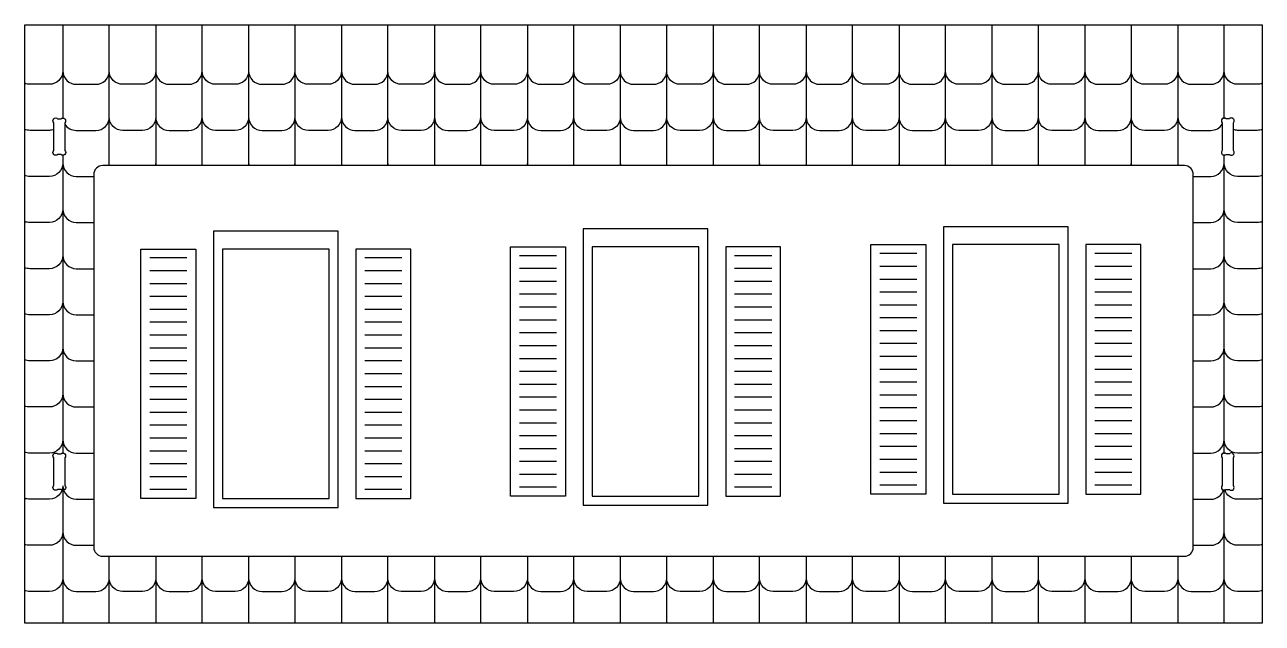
# Model space of a CAD drawing. Extents: x -1620 to 2458, y -1185 to 1470.
# Drawn here: x -1604 to -270, y 826 to 1470 of the extents above; entities that cross this region are included whole.
import ezdxf

# ---------------------------------------------------------------- set-up
doc = ezdxf.new("R2010")
doc.units = 0
doc.header["$MEASUREMENT"] = 0
doc.layers.add('LAYER1', color=18, linetype='CONTINUOUS')

msp = doc.modelspace()

# ---------------------------------------------------------------- linework, layer by layer
at = {"layer": 'LAYER1'}
for points in [[(-1604.1, 825.6), (-1604.1, 1470.4), (-269.7, 1470.4), (-269.7, 825.6)], [(-1266.2, 1247.9), (-1400.6, 1247.9), (-1400.6, 950.3), (-1266.2, 950.3)], [(-867.5, 1250.4), (-1001.9, 1250.4), (-1001.9, 952.8), (-867.5, 952.8)], [(-479, 1252.7), (-613.4, 1252.7), (-613.4, 955.1), (-479, 955.1)], [(-1478.9, 1228.7), (-1419.8, 1228.7), (-1419.8, 959.9), (-1478.9, 959.9)], [(-1275.8, 1228.7), (-1391, 1228.7), (-1391, 959.9), (-1275.8, 959.9)], [(-1187.8, 1228.7), (-1247, 1228.7), (-1247, 959.9), (-1187.8, 959.9)], [(-1080.3, 1231.2), (-1021.1, 1231.2), (-1021.1, 962.4), (-1080.3, 962.4)], [(-877.1, 1231.2), (-992.3, 1231.2), (-992.3, 962.4), (-877.1, 962.4)], [(-789.1, 1231.2), (-848.3, 1231.2), (-848.3, 962.4), (-789.1, 962.4)], [(-691.8, 1233.5), (-632.6, 1233.5), (-632.6, 964.7), (-691.8, 964.7)], [(-488.6, 1233.5), (-603.8, 1233.5), (-603.8, 964.7), (-488.6, 964.7)], [(-400.7, 1233.5), (-459.8, 1233.5), (-459.8, 964.7), (-400.7, 964.7)]]:
    msp.add_lwpolyline(points, close=True, dxfattribs=at)
for points in [[(-1563.1, 1470.4), (-1563.1, 1369.1)], [(-1513, 1318.7), (-1513, 1470.4)], [(-1462.9, 1470.4), (-1462.9, 1318.7)], [(-1412.8, 1318.7), (-1412.8, 1470.4)], [(-1362.7, 1470.4), (-1362.7, 1318.7)], [(-1312.7, 1318.7), (-1312.7, 1470.4)], [(-1262.6, 1470.4), (-1262.6, 1318.7)], [(-1212.5, 1318.7), (-1212.5, 1470.4)], [(-1162.4, 1470.4), (-1162.4, 1318.7)], [(-1112.3, 1318.7), (-1112.3, 1470.4)], [(-1062.2, 1470.4), (-1062.2, 1318.7)], [(-1012.1, 1318.7), (-1012.1, 1470.4)], [(-962, 1470.4), (-962, 1318.7)], [(-911.9, 1318.7), (-911.9, 1470.4)], [(-861.8, 1470.4), (-861.8, 1318.7)], [(-811.7, 1318.7), (-811.7, 1470.4)], [(-761.6, 1470.4), (-761.6, 1318.7)], [(-711.5, 1318.7), (-711.5, 1470.4)], [(-661.4, 1470.4), (-661.4, 1318.7)], [(-611.3, 1318.7), (-611.3, 1470.4)], [(-561.2, 1470.4), (-561.2, 1318.7)], [(-511.1, 1318.7), (-511.1, 1470.4)], [(-461, 1470.4), (-461, 1318.7)], [(-410.9, 1318.7), (-410.9, 1470.4)], [(-360.8, 1470.4), (-360.8, 1318.7)], [(-310.8, 1369.1), (-310.8, 1470.4)], [(-1563.1, 1330.7), (-1563.1, 1008.1)], [(-310.8, 1008.1), (-310.8, 1330.7)], [(-1429.4, 1219.1), (-1469.3, 1219.1)], [(-1197.4, 1219.1), (-1237.4, 1219.1)], [(-1030.7, 1221.6), (-1070.7, 1221.6)], [(-798.7, 1221.6), (-838.7, 1221.6)], [(-642.2, 1223.9), (-682.2, 1223.9)], [(-410.3, 1223.9), (-450.2, 1223.9)], [(-1429.4, 1205.2), (-1469.3, 1205.2)], [(-1197.4, 1205.2), (-1237.4, 1205.2)], [(-1030.7, 1207.7), (-1070.7, 1207.7)], [(-798.7, 1207.7), (-838.7, 1207.7)], [(-642.2, 1210), (-682.2, 1210)], [(-410.3, 1210), (-450.2, 1210)], [(-1429.4, 1191.4), (-1469.3, 1191.4)], [(-1197.4, 1191.4), (-1237.4, 1191.4)], [(-1030.7, 1193.8), (-1070.7, 1193.8)], [(-798.7, 1193.8), (-838.7, 1193.8)], [(-642.2, 1196.1), (-682.2, 1196.1)], [(-410.3, 1196.1), (-450.2, 1196.1)], [(-1429.4, 1177.5), (-1469.3, 1177.5)], [(-1197.4, 1177.5), (-1237.4, 1177.5)], [(-1030.7, 1180), (-1070.7, 1180)], [(-798.7, 1180), (-838.7, 1180)], [(-642.2, 1182.3), (-682.2, 1182.3)], [(-410.3, 1182.3), (-450.2, 1182.3)], [(-1429.4, 1163.6), (-1469.3, 1163.6)], [(-1197.4, 1163.6), (-1237.4, 1163.6)], [(-1030.7, 1166.1), (-1070.7, 1166.1)], [(-798.7, 1166.1), (-838.7, 1166.1)], [(-642.2, 1168.4), (-682.2, 1168.4)], [(-410.3, 1168.4), (-450.2, 1168.4)], [(-1429.4, 1149.8), (-1469.3, 1149.8)], [(-1197.4, 1149.8), (-1237.4, 1149.8)], [(-1030.7, 1152.2), (-1070.7, 1152.2)], [(-798.7, 1152.2), (-838.7, 1152.2)], [(-642.2, 1154.5), (-682.2, 1154.5)], [(-410.3, 1154.5), (-450.2, 1154.5)], [(-1429.4, 1135.9), (-1469.3, 1135.9)], [(-1197.4, 1135.9), (-1237.4, 1135.9)], [(-1030.7, 1138.4), (-1070.7, 1138.4)], [(-798.7, 1138.4), (-838.7, 1138.4)], [(-642.2, 1140.7), (-682.2, 1140.7)], [(-410.3, 1140.7), (-450.2, 1140.7)], [(-1429.4, 1122), (-1469.3, 1122)], [(-1197.4, 1122), (-1237.4, 1122)], [(-1030.7, 1124.5), (-1070.7, 1124.5)], [(-798.7, 1124.5), (-838.7, 1124.5)], [(-642.2, 1126.8), (-682.2, 1126.8)], [(-410.3, 1126.8), (-450.2, 1126.8)], [(-1429.4, 1108.2), (-1469.3, 1108.2)], [(-1197.4, 1108.2), (-1237.4, 1108.2)], [(-1030.7, 1110.6), (-1070.7, 1110.6)], [(-798.7, 1110.6), (-838.7, 1110.6)], [(-642.2, 1112.9), (-682.2, 1112.9)], [(-410.3, 1112.9), (-450.2, 1112.9)], [(-1429.4, 1094.3), (-1469.3, 1094.3)], [(-1197.4, 1094.3), (-1237.4, 1094.3)], [(-1030.7, 1096.8), (-1070.7, 1096.8)], [(-798.7, 1096.8), (-838.7, 1096.8)], [(-642.2, 1099.1), (-682.2, 1099.1)], [(-410.3, 1099.1), (-450.2, 1099.1)], [(-1030.7, 1082.9), (-1070.7, 1082.9)], [(-798.7, 1082.9), (-838.7, 1082.9)], [(-642.2, 1085.2), (-682.2, 1085.2)], [(-410.3, 1085.2), (-450.2, 1085.2)], [(-1429.4, 1080.4), (-1469.3, 1080.4)], [(-1197.4, 1080.4), (-1237.4, 1080.4)], [(-1030.7, 1069), (-1070.7, 1069)], [(-798.7, 1069), (-838.7, 1069)], [(-642.2, 1071.3), (-682.2, 1071.3)], [(-410.3, 1071.3), (-450.2, 1071.3)], [(-1429.4, 1066.6), (-1469.3, 1066.6)], [(-1197.4, 1066.6), (-1237.4, 1066.6)], [(-1030.7, 1055.2), (-1070.7, 1055.2)], [(-798.7, 1055.2), (-838.7, 1055.2)], [(-642.2, 1057.5), (-682.2, 1057.5)], [(-410.3, 1057.5), (-450.2, 1057.5)], [(-1429.4, 1052.7), (-1469.3, 1052.7)], [(-1197.4, 1052.7), (-1237.4, 1052.7)], [(-1030.7, 1041.3), (-1070.7, 1041.3)], [(-798.7, 1041.3), (-838.7, 1041.3)], [(-642.2, 1043.6), (-682.2, 1043.6)], [(-410.3, 1043.6), (-450.2, 1043.6)], [(-1429.4, 1038.8), (-1469.3, 1038.8)], [(-1197.4, 1038.8), (-1237.4, 1038.8)], [(-642.2, 1029.7), (-682.2, 1029.7)], [(-410.3, 1029.7), (-450.2, 1029.7)], [(-1429.4, 1025), (-1469.3, 1025)], [(-1197.4, 1025), (-1237.4, 1025)], [(-1030.7, 1027.4), (-1070.7, 1027.4)], [(-798.7, 1027.4), (-838.7, 1027.4)], [(-642.2, 1015.9), (-682.2, 1015.9)], [(-410.3, 1015.9), (-450.2, 1015.9)], [(-1429.4, 1011.1), (-1469.3, 1011.1)], [(-1197.4, 1011.1), (-1237.4, 1011.1)], [(-1030.7, 1013.6), (-1070.7, 1013.6)], [(-798.7, 1013.6), (-838.7, 1013.6)], [(-642.2, 1002), (-682.2, 1002)], [(-410.3, 1002), (-450.2, 1002)], [(-1429.4, 997.2), (-1469.3, 997.2)], [(-1197.4, 997.2), (-1237.4, 997.2)], [(-1030.7, 999.7), (-1070.7, 999.7)], [(-798.7, 999.7), (-838.7, 999.7)], [(-642.2, 988.1), (-682.2, 988.1)], [(-410.3, 988.1), (-450.2, 988.1)], [(-1429.4, 983.4), (-1469.3, 983.4)], [(-1197.4, 983.4), (-1237.4, 983.4)], [(-1030.7, 985.8), (-1070.7, 985.8)], [(-798.7, 985.8), (-838.7, 985.8)], [(-642.2, 974.3), (-682.2, 974.3)], [(-410.3, 974.3), (-450.2, 974.3)], [(-1563.1, 973.6), (-1563.1, 825.6)], [(-1429.4, 969.5), (-1469.3, 969.5)], [(-1197.4, 969.5), (-1237.4, 969.5)], [(-1030.7, 972), (-1070.7, 972)], [(-798.7, 972), (-838.7, 972)], [(-310.8, 825.6), (-310.8, 969.7)], [(-1513, 825.6), (-1513, 897.8)], [(-1462.9, 897.8), (-1462.9, 825.6)], [(-1412.8, 825.6), (-1412.8, 897.8)], [(-1362.7, 897.8), (-1362.7, 825.6)], [(-1312.7, 825.6), (-1312.7, 897.8)], [(-1262.6, 897.8), (-1262.6, 825.6)], [(-1212.5, 825.6), (-1212.5, 897.8)], [(-1162.4, 897.8), (-1162.4, 825.6)], [(-1112.3, 825.6), (-1112.3, 897.8)], [(-1062.2, 897.8), (-1062.2, 825.6)], [(-1012.1, 825.6), (-1012.1, 897.8)], [(-962, 897.8), (-962, 825.6)], [(-911.9, 825.6), (-911.9, 897.8)], [(-861.8, 897.8), (-861.8, 825.6)], [(-811.7, 825.6), (-811.7, 897.8)], [(-761.6, 897.8), (-761.6, 825.6)], [(-711.5, 825.6), (-711.5, 897.8)], [(-661.4, 897.8), (-661.4, 825.6)], [(-611.3, 825.6), (-611.3, 897.8)], [(-561.2, 897.8), (-561.2, 825.6)], [(-511.1, 825.6), (-511.1, 897.8)], [(-461, 897.8), (-461, 825.6)], [(-410.9, 825.6), (-410.9, 897.8)], [(-360.8, 897.8), (-360.8, 825.6)]]:
    msp.add_lwpolyline(points, dxfattribs=at)
for points in [[(-1563.1, 1420.7, -0.414214), (-1577.5, 1406.3), (-1598.8, 1406.3, -0.094829), (-1604.1, 1407.3)], [(-1563.1, 1420.7, 0.414214), (-1548.7, 1406.3), (-1527.4, 1406.3, 0.414214), (-1513, 1420.7)], [(-1462.9, 1420.7, -0.414214), (-1477.3, 1406.3), (-1498.6, 1406.3, -0.414214), (-1513, 1420.7)], [(-1462.9, 1420.7, 0.414214), (-1448.5, 1406.3), (-1427.2, 1406.3, 0.414214), (-1412.8, 1420.7)], [(-1362.7, 1420.7, -0.414214), (-1377.1, 1406.3), (-1398.4, 1406.3, -0.414214), (-1412.8, 1420.7)], [(-1362.7, 1420.7, 0.414214), (-1348.3, 1406.3), (-1327.1, 1406.3, 0.414214), (-1312.7, 1420.7)], [(-1262.6, 1420.7, -0.414214), (-1277, 1406.3), (-1298.3, 1406.3, -0.414214), (-1312.7, 1420.7)], [(-1262.6, 1420.7, 0.414214), (-1248.2, 1406.3), (-1226.9, 1406.3, 0.414214), (-1212.5, 1420.7)], [(-1162.4, 1420.7, -0.414214), (-1176.8, 1406.3), (-1198.1, 1406.3, -0.414214), (-1212.5, 1420.7)], [(-1162.4, 1420.7, 0.414214), (-1148, 1406.3), (-1126.7, 1406.3, 0.414214), (-1112.3, 1420.7)], [(-1062.2, 1420.7, -0.414214), (-1076.6, 1406.3), (-1097.9, 1406.3, -0.414214), (-1112.3, 1420.7)], [(-1062.2, 1420.7, 0.414214), (-1047.8, 1406.3), (-1026.5, 1406.3, 0.414214), (-1012.1, 1420.7)], [(-962, 1420.7, -0.414214), (-976.4, 1406.3), (-997.7, 1406.3, -0.414214), (-1012.1, 1420.7)], [(-962, 1420.7, 0.414214), (-947.6, 1406.3), (-926.3, 1406.3, 0.414214), (-911.9, 1420.7)], [(-861.8, 1420.7, -0.414214), (-876.2, 1406.3), (-897.5, 1406.3, -0.414214), (-911.9, 1420.7)], [(-861.8, 1420.7, 0.414214), (-847.4, 1406.3), (-826.1, 1406.3, 0.414214), (-811.7, 1420.7)], [(-761.6, 1420.7, -0.414214), (-776, 1406.3), (-797.3, 1406.3, -0.414214), (-811.7, 1420.7)], [(-761.6, 1420.7, 0.414214), (-747.2, 1406.3), (-725.9, 1406.3, 0.414214), (-711.5, 1420.7)], [(-661.4, 1420.7, -0.414214), (-675.8, 1406.3), (-697.1, 1406.3, -0.414214), (-711.5, 1420.7)], [(-661.4, 1420.7, 0.414214), (-647, 1406.3), (-625.7, 1406.3, 0.414214), (-611.3, 1420.7)], [(-561.2, 1420.7, -0.414214), (-575.6, 1406.3), (-596.9, 1406.3, -0.414214), (-611.3, 1420.7)], [(-561.2, 1420.7, 0.414214), (-546.8, 1406.3), (-525.5, 1406.3, 0.414214), (-511.1, 1420.7)], [(-461, 1420.7, -0.414214), (-475.4, 1406.3), (-496.7, 1406.3, -0.414214), (-511.1, 1420.7)], [(-461, 1420.7, 0.414214), (-446.6, 1406.3), (-425.3, 1406.3, 0.414214), (-410.9, 1420.7)], [(-360.8, 1420.7, -0.414214), (-375.2, 1406.3), (-396.5, 1406.3, -0.414214), (-410.9, 1420.7)], [(-360.8, 1420.7, 0.414214), (-346.4, 1406.3), (-325.2, 1406.3, 0.414214), (-310.8, 1420.7)], [(-269.7, 1407.3, -0.094829), (-275.1, 1406.3), (-296.4, 1406.3, -0.414214), (-310.8, 1420.7)], [(-1563.1, 1371, -0.033199), (-1563.3, 1369.1)], [(-1563.1, 1371, 0.033199), (-1563, 1369.1)], [(-1560.9, 1363.4, 0.258622), (-1548.7, 1356.6), (-1527.4, 1356.6, 0.414214), (-1513, 1371)], [(-1462.9, 1371, -0.414214), (-1477.3, 1356.6), (-1498.6, 1356.6, -0.414214), (-1513, 1371)], [(-1462.9, 1371, 0.414214), (-1448.5, 1356.6), (-1427.2, 1356.6, 0.414214), (-1412.8, 1371)], [(-1362.7, 1371, -0.414214), (-1377.1, 1356.6), (-1398.4, 1356.6, -0.414214), (-1412.8, 1371)], [(-1362.7, 1371, 0.414214), (-1348.3, 1356.6), (-1327.1, 1356.6, 0.414214), (-1312.7, 1371)], [(-1262.6, 1371, -0.414214), (-1277, 1356.6), (-1298.3, 1356.6, -0.414214), (-1312.7, 1371)], [(-1262.6, 1371, 0.414214), (-1248.2, 1356.6), (-1226.9, 1356.6, 0.414214), (-1212.5, 1371)], [(-1162.4, 1371, -0.414214), (-1176.8, 1356.6), (-1198.1, 1356.6, -0.414214), (-1212.5, 1371)], [(-1162.4, 1371, 0.414214), (-1148, 1356.6), (-1126.7, 1356.6, 0.414214), (-1112.3, 1371)], [(-1062.2, 1371, -0.414214), (-1076.6, 1356.6), (-1097.9, 1356.6, -0.414214), (-1112.3, 1371)], [(-1062.2, 1371, 0.414214), (-1047.8, 1356.6), (-1026.5, 1356.6, 0.414214), (-1012.1, 1371)], [(-962, 1371, -0.414214), (-976.4, 1356.6), (-997.7, 1356.6, -0.414214), (-1012.1, 1371)], [(-962, 1371, 0.414214), (-947.6, 1356.6), (-926.3, 1356.6, 0.414214), (-911.9, 1371)], [(-861.8, 1371, -0.414214), (-876.2, 1356.6), (-897.5, 1356.6, -0.414214), (-911.9, 1371)], [(-861.8, 1371, 0.414214), (-847.4, 1356.6), (-826.1, 1356.6, 0.414214), (-811.7, 1371)], [(-761.6, 1371, -0.414214), (-776, 1356.6), (-797.3, 1356.6, -0.414214), (-811.7, 1371)], [(-761.6, 1371, 0.414214), (-747.2, 1356.6), (-725.9, 1356.6, 0.414214), (-711.5, 1371)], [(-661.4, 1371, -0.414214), (-675.8, 1356.6), (-697.1, 1356.6, -0.414214), (-711.5, 1371)], [(-661.4, 1371, 0.414214), (-647, 1356.6), (-625.7, 1356.6, 0.414214), (-611.3, 1371)], [(-561.2, 1371, -0.414214), (-575.6, 1356.6), (-596.9, 1356.6, -0.414214), (-611.3, 1371)], [(-561.2, 1371, 0.414214), (-546.8, 1356.6), (-525.5, 1356.6, 0.414214), (-511.1, 1371)], [(-461, 1371, -0.414214), (-475.4, 1356.6), (-496.7, 1356.6, -0.414214), (-511.1, 1371)], [(-461, 1371, 0.414214), (-446.6, 1356.6), (-425.3, 1356.6, 0.414214), (-410.9, 1371)], [(-360.8, 1371, -0.414214), (-375.2, 1356.6), (-396.5, 1356.6, -0.414214), (-410.9, 1371)], [(-360.8, 1371, 0.414214), (-346.4, 1356.6), (-325.2, 1356.6, 0.258622), (-312.9, 1363.4)], [(-310.9, 1369.1, 0.033199), (-310.8, 1371)], [(-310.6, 1369.1, -0.033199), (-310.8, 1371)], [(-1572.9, 1357.4, -0.081244), (-1577.5, 1356.6), (-1598.8, 1356.6, -0.094829), (-1604.1, 1357.7)], [(-269.7, 1357.7, -0.094829), (-275.1, 1356.6), (-296.4, 1356.6, -0.081244), (-300.9, 1357.4)], [(-1563.1, 1321.4, -0.414214), (-1577.5, 1307), (-1598.8, 1307, -0.094829), (-1604.1, 1308)], [(-1563.1, 1321.4, 0.414214), (-1548.7, 1307), (-1529.7, 1307)], [(-1513.3, 1318.7, 0.045878), (-1513, 1321.4)], [(-1512.8, 1318.7, -0.045878), (-1513, 1321.4)], [(-1462.9, 1321.4, -0.045878), (-1463.2, 1318.7)], [(-1462.9, 1321.4, 0.045878), (-1462.7, 1318.7)], [(-1413.1, 1318.7, 0.045878), (-1412.8, 1321.4)], [(-1412.6, 1318.7, -0.045878), (-1412.8, 1321.4)], [(-1362.7, 1321.4, -0.045878), (-1363, 1318.7)], [(-1362.7, 1321.4, 0.045878), (-1362.5, 1318.7)], [(-1312.9, 1318.7, 0.045878), (-1312.7, 1321.4)], [(-1312.4, 1318.7, -0.045878), (-1312.7, 1321.4)], [(-1262.6, 1321.4, -0.045878), (-1262.8, 1318.7)], [(-1262.6, 1321.4, 0.045878), (-1262.3, 1318.7)], [(-1212.7, 1318.7, 0.045878), (-1212.5, 1321.4)], [(-1212.2, 1318.7, -0.045878), (-1212.5, 1321.4)], [(-1162.4, 1321.4, -0.045878), (-1162.6, 1318.7)], [(-1162.4, 1321.4, 0.045878), (-1162.1, 1318.7)], [(-1112.5, 1318.7, 0.045878), (-1112.3, 1321.4)], [(-1112, 1318.7, -0.045878), (-1112.3, 1321.4)], [(-1062.2, 1321.4, -0.045878), (-1062.4, 1318.7)], [(-1062.2, 1321.4, 0.045878), (-1061.9, 1318.7)], [(-1012.3, 1318.7, 0.045878), (-1012.1, 1321.4)], [(-1011.8, 1318.7, -0.045878), (-1012.1, 1321.4)], [(-962, 1321.4, -0.045878), (-962.2, 1318.7)], [(-962, 1321.4, 0.045878), (-961.7, 1318.7)], [(-912.1, 1318.7, 0.045878), (-911.9, 1321.4)], [(-911.7, 1318.7, -0.045878), (-911.9, 1321.4)], [(-861.8, 1321.4, -0.045878), (-862, 1318.7)], [(-861.8, 1321.4, 0.045878), (-861.6, 1318.7)], [(-811.9, 1318.7, 0.045878), (-811.7, 1321.4)], [(-811.5, 1318.7, -0.045878), (-811.7, 1321.4)], [(-761.6, 1321.4, -0.045878), (-761.9, 1318.7)], [(-761.6, 1321.4, 0.045878), (-761.4, 1318.7)], [(-711.8, 1318.7, 0.045878), (-711.5, 1321.4)], [(-711.3, 1318.7, -0.045878), (-711.5, 1321.4)], [(-661.4, 1321.4, -0.045878), (-661.7, 1318.7)], [(-661.4, 1321.4, 0.045878), (-661.2, 1318.7)], [(-611.6, 1318.7, 0.045878), (-611.3, 1321.4)], [(-611.1, 1318.7, -0.045878), (-611.3, 1321.4)], [(-561.2, 1321.4, -0.045878), (-561.5, 1318.7)], [(-561.2, 1321.4, 0.045878), (-561, 1318.7)], [(-511.4, 1318.7, 0.045878), (-511.1, 1321.4)], [(-510.9, 1318.7, -0.045878), (-511.1, 1321.4)], [(-461, 1321.4, -0.045878), (-461.3, 1318.7)], [(-461, 1321.4, 0.045878), (-460.8, 1318.7)], [(-411.2, 1318.7, 0.045878), (-410.9, 1321.4)], [(-410.7, 1318.7, -0.045878), (-410.9, 1321.4)], [(-360.8, 1321.4, -0.045878), (-361.1, 1318.7)], [(-360.8, 1321.4, 0.045878), (-360.6, 1318.7)], [(-344.1, 1307), (-325.2, 1307, 0.414214), (-310.8, 1321.4)], [(-269.7, 1308, -0.094829), (-275.1, 1307), (-296.4, 1307, -0.414214), (-310.8, 1321.4)], [(-1563.1, 1271.7, -0.414214), (-1577.5, 1257.3), (-1598.8, 1257.3, -0.094829), (-1604.1, 1258.3)], [(-1563.1, 1271.7, 0.414214), (-1548.7, 1257.3), (-1529.7, 1257.3)], [(-344.1, 1257.3), (-325.2, 1257.3, 0.414214), (-310.8, 1271.7)], [(-269.7, 1258.3, -0.094829), (-275.1, 1257.3), (-296.4, 1257.3, -0.414214), (-310.8, 1271.7)], [(-1563.1, 1222, -0.414214), (-1577.5, 1207.6), (-1598.8, 1207.6, -0.094829), (-1604.1, 1208.6)], [(-1563.1, 1222, 0.414214), (-1548.7, 1207.6), (-1529.7, 1207.6)], [(-344.1, 1207.6), (-325.2, 1207.6, 0.414214), (-310.8, 1222)], [(-269.7, 1208.6, -0.094829), (-275.1, 1207.6), (-296.4, 1207.6, -0.414214), (-310.8, 1222)], [(-1563.1, 1172.3, -0.414214), (-1577.5, 1157.9), (-1598.8, 1157.9, -0.094829), (-1604.1, 1158.9)], [(-1563.1, 1172.3, 0.414214), (-1548.7, 1157.9), (-1529.7, 1157.9)], [(-344.1, 1157.9), (-325.2, 1157.9, 0.414214), (-310.8, 1172.3)], [(-269.7, 1158.9, -0.094829), (-275.1, 1157.9), (-296.4, 1157.9, -0.414214), (-310.8, 1172.3)], [(-1563.1, 1122.6, -0.414214), (-1577.5, 1108.2), (-1598.8, 1108.2, -0.094829), (-1604.1, 1109.3)], [(-1563.1, 1122.6, 0.414214), (-1548.7, 1108.2), (-1529.7, 1108.2)], [(-344.1, 1108.2), (-325.2, 1108.2, 0.414214), (-310.8, 1122.6)], [(-269.7, 1109.3, -0.094829), (-275.1, 1108.2), (-296.4, 1108.2, -0.414214), (-310.8, 1122.6)], [(-1563.1, 1073, -0.414214), (-1577.5, 1058.6), (-1598.8, 1058.6, -0.094829), (-1604.1, 1059.6)], [(-1563.1, 1073, 0.414214), (-1548.7, 1058.6), (-1529.7, 1058.6)], [(-344.1, 1058.6), (-325.2, 1058.6, 0.414214), (-310.8, 1073)], [(-269.7, 1059.6, -0.094829), (-275.1, 1058.6), (-296.4, 1058.6, -0.414214), (-310.8, 1073)], [(-1563.1, 1023.3, -0.414214), (-1577.5, 1008.9), (-1598.8, 1008.9, -0.094829), (-1604.1, 1009.9)], [(-1563.1, 1023.3, 0.414214), (-1548.7, 1008.9), (-1529.7, 1008.9)], [(-344.1, 1008.9), (-325.2, 1008.9, 0.414214), (-310.8, 1023.3)], [(-269.7, 1009.9, -0.094829), (-275.1, 1008.9), (-296.4, 1008.9, -0.414214), (-310.8, 1023.3)], [(-1563.1, 973.6, -0.414214), (-1577.5, 959.2), (-1598.8, 959.2, -0.094829), (-1604.1, 960.2)], [(-1563.1, 973.6, 0.414214), (-1548.7, 959.2), (-1529.7, 959.2)], [(-344.1, 959.2), (-325.2, 959.2, 0.336889), (-311.3, 969.7)], [(-269.7, 960.2, -0.094829), (-275.1, 959.2), (-296.4, 959.2, -0.336889), (-310.2, 969.7)], [(-1563.1, 923.9, -0.414214), (-1577.5, 909.5), (-1598.8, 909.5, -0.094829), (-1604.1, 910.5)], [(-1563.1, 923.9, 0.414214), (-1548.7, 909.5), (-1529.7, 909.5)], [(-344.1, 909.5), (-325.2, 909.5, 0.414214), (-310.8, 923.9)], [(-269.7, 910.5, -0.094829), (-275.1, 909.5), (-296.4, 909.5, -0.414214), (-310.8, 923.9)], [(-1563.1, 874.2, -0.414214), (-1577.5, 859.8), (-1598.8, 859.8, -0.094829), (-1604.1, 860.9)], [(-1563.1, 874.2, 0.414214), (-1548.7, 859.8), (-1527.4, 859.8, 0.414214), (-1513, 874.2)], [(-1462.9, 874.2, -0.414214), (-1477.3, 859.8), (-1498.6, 859.8, -0.414214), (-1513, 874.2)], [(-1462.9, 874.2, 0.414214), (-1448.5, 859.8), (-1427.2, 859.8, 0.414214), (-1412.8, 874.2)], [(-1362.7, 874.2, -0.414214), (-1377.1, 859.8), (-1398.4, 859.8, -0.414214), (-1412.8, 874.2)], [(-1362.7, 874.2, 0.414214), (-1348.3, 859.8), (-1327.1, 859.8, 0.414214), (-1312.7, 874.2)], [(-1262.6, 874.2, -0.414214), (-1277, 859.8), (-1298.3, 859.8, -0.414214), (-1312.7, 874.2)], [(-1262.6, 874.2, 0.414214), (-1248.2, 859.8), (-1226.9, 859.8, 0.414214), (-1212.5, 874.2)], [(-1162.4, 874.2, -0.414214), (-1176.8, 859.8), (-1198.1, 859.8, -0.414214), (-1212.5, 874.2)], [(-1162.4, 874.2, 0.414214), (-1148, 859.8), (-1126.7, 859.8, 0.414214), (-1112.3, 874.2)], [(-1062.2, 874.2, -0.414214), (-1076.6, 859.8), (-1097.9, 859.8, -0.414214), (-1112.3, 874.2)], [(-1062.2, 874.2, 0.414214), (-1047.8, 859.8), (-1026.5, 859.8, 0.414214), (-1012.1, 874.2)], [(-962, 874.2, -0.414214), (-976.4, 859.8), (-997.7, 859.8, -0.414214), (-1012.1, 874.2)], [(-962, 874.2, 0.414214), (-947.6, 859.8), (-926.3, 859.8, 0.414214), (-911.9, 874.2)], [(-861.8, 874.2, -0.414214), (-876.2, 859.8), (-897.5, 859.8, -0.414214), (-911.9, 874.2)], [(-861.8, 874.2, 0.414214), (-847.4, 859.8), (-826.1, 859.8, 0.414214), (-811.7, 874.2)], [(-761.6, 874.2, -0.414214), (-776, 859.8), (-797.3, 859.8, -0.414214), (-811.7, 874.2)], [(-761.6, 874.2, 0.414214), (-747.2, 859.8), (-725.9, 859.8, 0.414214), (-711.5, 874.2)], [(-661.4, 874.2, -0.414214), (-675.8, 859.8), (-697.1, 859.8, -0.414214), (-711.5, 874.2)], [(-661.4, 874.2, 0.414214), (-647, 859.8), (-625.7, 859.8, 0.414214), (-611.3, 874.2)], [(-561.2, 874.2, -0.414214), (-575.6, 859.8), (-596.9, 859.8, -0.414214), (-611.3, 874.2)], [(-561.2, 874.2, 0.414214), (-546.8, 859.8), (-525.5, 859.8, 0.414214), (-511.1, 874.2)], [(-461, 874.2, -0.414214), (-475.4, 859.8), (-496.7, 859.8, -0.414214), (-511.1, 874.2)], [(-461, 874.2, 0.414214), (-446.6, 859.8), (-425.3, 859.8, 0.414214), (-410.9, 874.2)], [(-360.8, 874.2, -0.414214), (-375.2, 859.8), (-396.5, 859.8, -0.414214), (-410.9, 874.2)], [(-360.8, 874.2, 0.414214), (-346.4, 859.8), (-325.2, 859.8, 0.414214), (-310.8, 874.2)], [(-269.7, 860.9, -0.094829), (-275.1, 859.8), (-296.4, 859.8, -0.414214), (-310.8, 874.2)]]:
    msp.add_lwpolyline(points, format="xyb", dxfattribs=at)
for points in [[(-1560.9, 1364.9), (-1560.9, 1335, -1), (-1565.2, 1330.7), (-1568.7, 1330.7, -1), (-1572.9, 1335), (-1572.9, 1364.9, -1), (-1568.7, 1369.1), (-1565.2, 1369.1, -1)], [(-312.9, 1364.9), (-312.9, 1335, 1), (-308.7, 1330.7), (-305.2, 1330.7, 1), (-300.9, 1335), (-300.9, 1364.9, 1), (-305.2, 1369.1), (-308.7, 1369.1, 1)], [(-353.7, 1318.7), (-1520.1, 1318.7, 0.414214), (-1529.7, 1309.1), (-1529.7, 907.4, 0.414214), (-1520.1, 897.8), (-353.7, 897.8, 0.414214), (-344.1, 907.4), (-344.1, 1309.1, 0.414214)], [(-1560.9, 1003.9), (-1560.9, 974, -1), (-1565.2, 969.7), (-1568.7, 969.7, -1), (-1572.9, 974), (-1572.9, 1003.9, -1), (-1568.7, 1008.1), (-1565.2, 1008.1, -1)], [(-312.9, 1003.9), (-312.9, 974, 1), (-308.7, 969.7), (-305.2, 969.7, 1), (-300.9, 974), (-300.9, 1003.9, 1), (-305.2, 1008.1), (-308.7, 1008.1, 1)]]:
    msp.add_lwpolyline(points, format="xyb", close=True, dxfattribs=at)

doc.saveas('drawing.dxf')
